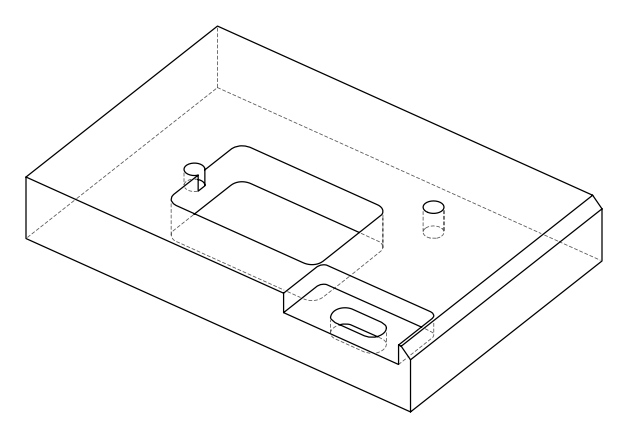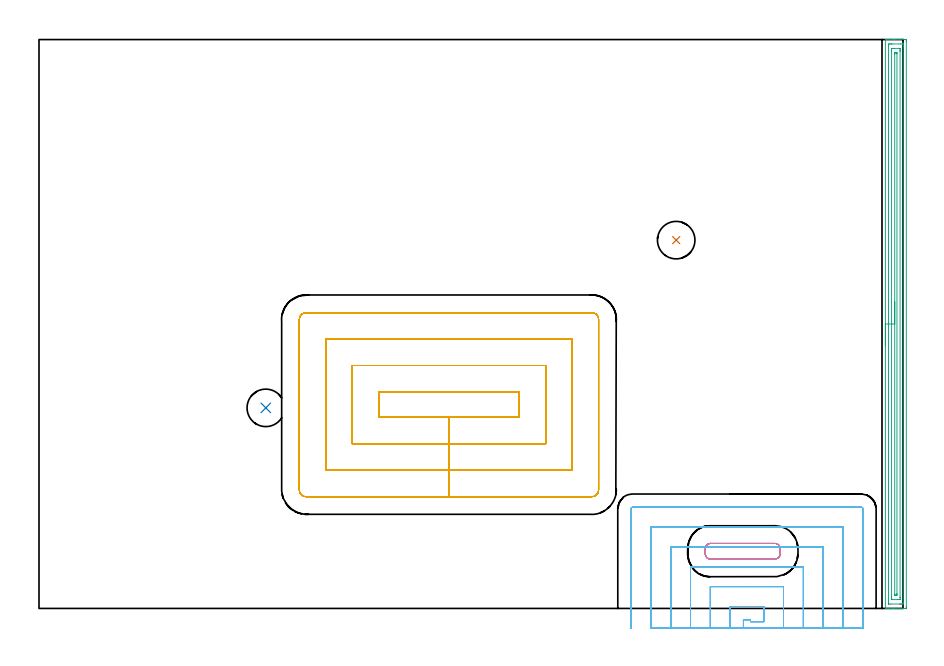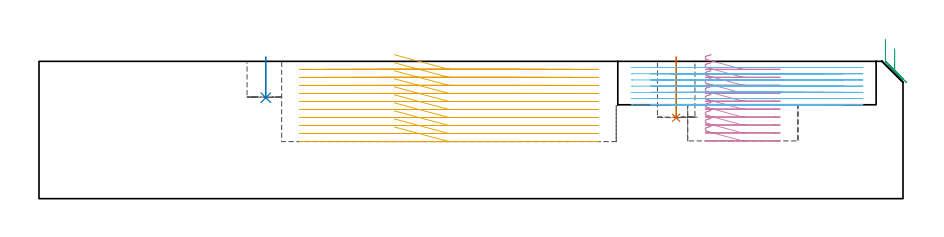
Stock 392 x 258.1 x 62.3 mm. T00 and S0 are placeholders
(PLAN: 6 operations, 3 tool changes, 56.2 min)
(1 INDEXABLE_INSERT_DRILL_BLIND_HOLE_FROM_SOLID | STEP1POCKET | NXT0302_005 | 0.11 min | 5755 mm3)
(2 INDEXABLE_INSERT_DRILL_BLIND_HOLE_FROM_SOLID_1 | STEP1POCKET_1 | NXT0302_005 | 0.08 min | 3693 mm3)
(3 AREA_MILL | FG_CHAMFER_SURFACE | UGT0205_001 | 8.45 min | 11646 mm3)
(4 MILL_RECTANGULAR_POCKET | POCKET_RECTANGULAR_STRAIGHT | NXT0201_012 | Follow Part, ap 4, ae 75% | 2.62 min | 38358 mm3)
(5 MILL_RECTANGULAR_POCKET_1 | POCKET_RECTANGULAR_STRAIGHT_1 | NXT0201_012 | Follow Part, ap 4, ae 75% | 25.27 min | 545852 mm3)
(6 MILL_SLOT | SLOT_PARTIAL_RECTANGULAR | NXT0201_011 | Follow Part, ap 3, ae 75% | 19.7 min | 98552 mm3)
(TOOL NXT0302_005 | Index. Insert Drill 17mm [880-D1700L20-05] | D17 PA176 FL85 Z2)
(TOOL UGT0205_001 | Chamfer Mill 20 x 3 x 45 deg. | D20 FL50 Z2)
(TOOL NXT0201_012 | ENDMILL 16mm [2P460-1600-NA 1630] | D16 FL38 Z6)
(TOOL NXT0201_011 | ENDMILL 12mm [2P460-1200-NA 1630] | D12 FL38 Z6)
(OP 1 INDEXABLE_INSERT_DRILL_BLIND_HOLE_FROM_SOLID)
G17 G21 G94 G90
T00 M6
G54
G17 G0 G90 X289.1 Y167.1 S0 M3
G43 Z72.3 H1
G94 G81 G98 Z36.7 F250. R64.3
G80
M5
M2
(OP 2 INDEXABLE_INSERT_DRILL_BLIND_HOLE_FROM_SOLID_1)
G17 G21 G94 G90
T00 M6
G54
G17 G0 G90 X102.9 Y91. S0 M3
G43 Z72.3 H1
G94 G81 G98 Z45.8 F250. R64.3
G80
M5
M2
(OP 3 AREA_MILL)
G17 G21 G94 G90
T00 M6
G54
G17 G0 G90 X384. Y119.05 S1061 M3
G43 Z72.3 H0
G94 G1 Y119.088 Z71.428 F250.
Y119.202 Z70.564
Y119.391 Z69.712
Y119.653 Z68.88
Y119.987 Z68.074
Y120.39 Z67.3
Y120.858 Z66.564
Y121.39 Z65.872
Y121.979 Z65.229
Y122.622 Z64.64
Y123.314 Z64.108
Y124.05 Z63.64
Y124.824 Z63.237
Y125.63 Z62.903
Y126.462 Z62.641
Y127.313 Z62.452
Y128.178 Z62.338
Y129.05 Z62.3
Y257.947
X384.002 Y258.09 Z62.288
X384.126 Y258.098 Z62.167
X384.255 Y258.1 Z62.044
X384.645 Z61.654
X385.247 Z61.048
X387.3 Z58.998
X387.874 Z58.42
X388.463 Z57.833
X392.841 Z53.456
X393.129 Y258.096 Z53.168
X393.492 Y258.09 Z52.805
X393.497 Y257.875 Z52.801
X393.5 Y257.501 Z52.8
Y257.122
X393.499 Y0.599 Z52.801
X393.497 Y0.225
X393.492 Y0.01 Z52.805
X393.129 Y0. Z53.168
X387.874 Z58.42
X387.3 Z58.998
X386.999 Z59.298
X385.247 Z61.048
X384.645 Z61.654
X384.255 Z62.044
X384.127 Z62.165
X384.117 Y0.001 Z62.175
X384.002 Y0.01 Z62.288
X384. Y0.153 Z62.3
Y129.05
X385.414 Z60.886
X385.415 Y255.546 Z60.885
X385.416 Y255.717 Z60.884
X385.421 Y256.068 Z60.879
X385.755 Y256.091 Z60.545
X386.123 Y256.097 Z60.177
X386.622 Y256.1 Z59.678
X386.999 Z59.301
X391.001 Z55.299
X391.877 Z54.423
X392.028 Y256.098 Z54.272
X392.055 Y256.095 Z54.245
X392.078 Y256.091 Z54.222
X392.08 Y256.058 Z54.22
X392.085 Y255.888 Z54.215
X392.086 Y255.717 Z54.214
Y254.995
X392.085 Y2.554 Z54.215
X392.084 Y2.383 Z54.216
X392.079 Y2.032 Z54.221
X391.745 Y2.009 Z54.555
X391.377 Y2.003 Z54.923
X390.878 Y2. Z55.422
X390.501 Z55.799
X386.499 Z59.801
X385.623 Z60.677
X385.472 Y2.002 Z60.828
X385.445 Y2.005 Z60.855
X385.422 Y2.009 Z60.878
X385.42 Y2.042 Z60.88
X385.416 Y2.212 Z60.884
X385.415 Y2.383 Z60.885
X385.414 Y3.105 Z60.886
Y129.05
X386.828 Z59.472
X386.829 Y253.04 Z59.471
Y253.213
X386.836 Y253.933 Z59.464
X386.841 Y254.093 Z59.459
X387.874 Y254.1 Z58.426
X390.338 Y254.099 Z55.962
X390.501 Y254.095 Z55.799
X390.659 Y254.09 Z55.641
X390.665 Y253.933 Z55.635
X390.669 Y253.762 Z55.631
X390.671 Y253.04 Z55.629
X390.672 Y252.867 Z55.628
X390.671 Y5.059 Z55.629
Y4.887
X390.665 Y4.167 Z55.635
X390.659 Y4.007 Z55.641
X389.626 Y4. Z56.674
X387.162 Y4.001 Z59.138
X386.999 Y4.005 Z59.301
X386.841 Y4.01 Z59.459
X386.835 Y4.167 Z59.465
X386.832 Y4.338 Z59.468
X386.829 Y5.059 Z59.471
X386.828 Y5.233 Z59.472
Y129.05
X388.243 Z58.057
Y251.256
X388.244 Y251.772 Z58.056
X388.247 Y251.945 Z58.053
X388.25 Y252.074 Z58.05
X388.337 Y252.09 Z57.964
X388.75 Y252.099 Z57.55
X388.798 Z57.502
X389.16 Y252.092 Z57.14
X389.245 Y252.09 Z57.055
X389.25 Y252.036 Z57.05
X389.253 Y251.974 Z57.047
X389.257 Y251.632 Z57.043
Y6.844
X389.256 Y6.328 Z57.044
X389.253 Y6.155 Z57.047
X389.251 Y6.025 Z57.049
X389.164 Y6.01 Z57.136
X388.75 Y6.001 Z57.55
X388.702 Z57.598
X388.34 Y6.008 Z57.96
X388.255 Y6.01 Z58.045
X388.25 Y6.064 Z58.05
X388.247 Y6.126 Z58.053
X388.243 Y6.467 Z58.057
Y129.05
Y129.922 Z58.095
Y130.786 Z58.209
Y131.638 Z58.398
Y132.47 Z58.66
Y133.276 Z58.994
Y134.05 Z59.397
Y134.786 Z59.866
Y135.478 Z60.397
Y136.121 Z60.986
Y136.71 Z61.629
Y137.241 Z62.322
Y137.71 Z63.057
Y138.113 Z63.831
Y138.447 Z64.637
Y138.709 Z65.469
Y138.898 Z66.321
Y139.012 Z67.186
Y139.05 Z68.057
G0 Z72.3
M5
M2
(OP 4 MILL_RECTANGULAR_POCKET)
G17 G21 G94 G90
T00 M6
G54
G17 G0 G90 X304.923 Y29.5 S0 M3
G43 Z72.3 H1
Z65.3
G94 G1 X304.545 Z65.199 F250.
X304.117 Y29.433 Z65.083
X303.708 Y29.291 Z64.967
X303.332 Y29.078 Z64.851
X302.999 Y28.801 Z64.735
X302.722 Y28.468 Z64.619
X302.509 Y28.092 Z64.503
X302.367 Y27.683 Z64.387
X302.3 Y27.255 Z64.271
Y24.645 Z63.571
X302.367 Y24.217 Z63.455
X302.509 Y23.808 Z63.339
X302.722 Y23.432 Z63.223
X302.999 Y23.099 Z63.107
X303.332 Y22.822 Z62.991
X303.708 Y22.609 Z62.875
X304.117 Y22.467 Z62.759
X304.545 Y22.4 Z62.644
X304.7 Z62.602
X319.3 Z58.69
X333.9 F500.
G3 X336.3 Y24.8 R2.4
G1 Y27.1
G3 X333.9 Y29.5 R2.4
G1 X304.7
G3 X302.3 Y27.1 R2.4
G1 Y24.8
G3 X304.7 Y22.4 R2.4
G1 X319.3
X320.3
G0 X304.923 Y29.5 Z61.69
G1 X304.545 Z61.589 F250.
X304.117 Y29.433 Z61.473
X303.708 Y29.291 Z61.357
X303.332 Y29.078 Z61.241
X302.999 Y28.801 Z61.125
X302.722 Y28.468 Z61.009
X302.509 Y28.092 Z60.893
X302.367 Y27.683 Z60.777
X302.3 Y27.255 Z60.661
Y24.645 Z59.961
X302.367 Y24.217 Z59.845
X302.509 Y23.808 Z59.729
X302.722 Y23.432 Z59.613
X302.999 Y23.099 Z59.497
X303.332 Y22.822 Z59.381
X303.708 Y22.609 Z59.265
X304.117 Y22.467 Z59.149
X304.545 Y22.4 Z59.034
X304.7 Z58.992
X319.3 Z55.08
X333.9 F500.
G3 X336.3 Y24.8 R2.4
G1 Y27.1
G3 X333.9 Y29.5 R2.4
G1 X304.7
G3 X302.3 Y27.1 R2.4
G1 Y24.8
G3 X304.7 Y22.4 R2.4
G1 X319.3
X320.3
G0 X304.923 Y29.5 Z58.08
G1 X304.545 Z57.979 F250.
X304.117 Y29.433 Z57.863
X303.708 Y29.291 Z57.747
X303.332 Y29.078 Z57.631
X302.999 Y28.801 Z57.515
X302.722 Y28.468 Z57.399
X302.509 Y28.092 Z57.283
X302.367 Y27.683 Z57.167
X302.3 Y27.255 Z57.051
Y24.645 Z56.351
X302.367 Y24.217 Z56.235
X302.509 Y23.808 Z56.119
X302.722 Y23.432 Z56.003
X302.999 Y23.099 Z55.887
X303.332 Y22.822 Z55.771
X303.708 Y22.609 Z55.655
X304.117 Y22.467 Z55.54
X304.545 Y22.4 Z55.424
X304.7 Z55.382
X319.3 Z51.47
X333.9 F500.
G3 X336.3 Y24.8 R2.4
G1 Y27.1
G3 X333.9 Y29.5 R2.4
G1 X304.7
G3 X302.3 Y27.1 R2.4
G1 Y24.8
G3 X304.7 Y22.4 R2.4
G1 X319.3
X320.3
G0 X304.923 Y29.5 Z54.47
G1 X304.545 Z54.369 F250.
X304.117 Y29.433 Z54.253
X303.708 Y29.291 Z54.137
X303.332 Y29.078 Z54.021
X302.999 Y28.801 Z53.905
X302.722 Y28.468 Z53.789
X302.509 Y28.092 Z53.673
X302.367 Y27.683 Z53.557
X302.3 Y27.255 Z53.441
Y24.645 Z52.741
X302.367 Y24.217 Z52.625
X302.509 Y23.808 Z52.509
X302.722 Y23.432 Z52.393
X302.999 Y23.099 Z52.277
X303.332 Y22.822 Z52.161
X303.708 Y22.609 Z52.045
X304.117 Y22.467 Z51.93
X304.545 Y22.4 Z51.814
X304.7 Z51.772
X319.3 Z47.86
X333.9 F500.
G3 X336.3 Y24.8 R2.4
G1 Y27.1
G3 X333.9 Y29.5 R2.4
G1 X304.7
G3 X302.3 Y27.1 R2.4
G1 Y24.8
G3 X304.7 Y22.4 R2.4
G1 X319.3
X320.3
G0 X304.923 Y29.5 Z50.86
G1 X304.545 Z50.759 F250.
X304.117 Y29.433 Z50.643
X303.708 Y29.291 Z50.527
X303.332 Y29.078 Z50.411
X302.999 Y28.801 Z50.295
X302.722 Y28.468 Z50.179
X302.509 Y28.092 Z50.063
X302.367 Y27.683 Z49.947
X302.3 Y27.255 Z49.831
Y24.645 Z49.131
X302.367 Y24.217 Z49.015
X302.509 Y23.808 Z48.899
X302.722 Y23.432 Z48.783
X302.999 Y23.099 Z48.667
X303.332 Y22.822 Z48.551
X303.708 Y22.609 Z48.436
X304.117 Y22.467 Z48.32
X304.545 Y22.4 Z48.204
X304.7 Z48.162
X319.3 Z44.25
X333.9 F500.
G3 X336.3 Y24.8 R2.4
G1 Y27.1
G3 X333.9 Y29.5 R2.4
G1 X304.7
G3 X302.3 Y27.1 R2.4
G1 Y24.8
G3 X304.7 Y22.4 R2.4
G1 X319.3
X320.3
G0 X304.923 Y29.5 Z47.25
G1 X304.545 Z47.149 F250.
X304.117 Y29.433 Z47.033
X303.708 Y29.291 Z46.917
X303.332 Y29.078 Z46.801
X302.999 Y28.801 Z46.685
X302.722 Y28.468 Z46.569
X302.509 Y28.092 Z46.453
X302.367 Y27.683 Z46.337
X302.3 Y27.255 Z46.221
Y24.645 Z45.521
X302.367 Y24.217 Z45.405
X302.509 Y23.808 Z45.289
X302.722 Y23.432 Z45.173
X302.999 Y23.099 Z45.057
X303.332 Y22.822 Z44.942
X303.708 Y22.609 Z44.826
X304.117 Y22.467 Z44.71
X304.545 Y22.4 Z44.594
X304.7 Z44.552
X319.3 Z40.64
X333.9 F500.
G3 X336.3 Y24.8 R2.4
G1 Y27.1
G3 X333.9 Y29.5 R2.4
G1 X304.7
G3 X302.3 Y27.1 R2.4
G1 Y24.8
G3 X304.7 Y22.4 R2.4
G1 X319.3
X320.3
G0 X304.923 Y29.5 Z43.64
G1 X304.545 Z43.539 F250.
X304.117 Y29.433 Z43.423
X303.708 Y29.291 Z43.307
X303.332 Y29.078 Z43.191
X302.999 Y28.801 Z43.075
X302.722 Y28.468 Z42.959
X302.509 Y28.092 Z42.843
X302.367 Y27.683 Z42.727
X302.3 Y27.255 Z42.611
Y24.645 Z41.911
X302.367 Y24.217 Z41.795
X302.509 Y23.808 Z41.679
X302.722 Y23.432 Z41.563
X302.999 Y23.099 Z41.447
X303.332 Y22.822 Z41.332
X303.708 Y22.609 Z41.216
X304.117 Y22.467 Z41.1
X304.545 Y22.4 Z40.984
X304.7 Z40.942
X319.3 Z37.03
X333.9 F500.
G3 X336.3 Y24.8 R2.4
G1 Y27.1
G3 X333.9 Y29.5 R2.4
G1 X304.7
G3 X302.3 Y27.1 R2.4
G1 Y24.8
G3 X304.7 Y22.4 R2.4
G1 X319.3
X320.3
G0 X304.923 Y29.5 Z40.03
G1 X304.545 Z39.929 F250.
X304.117 Y29.433 Z39.813
X303.708 Y29.291 Z39.697
X303.332 Y29.078 Z39.581
X302.999 Y28.801 Z39.465
X302.722 Y28.468 Z39.349
X302.509 Y28.092 Z39.233
X302.367 Y27.683 Z39.117
X302.3 Y27.255 Z39.001
Y24.645 Z38.301
X302.367 Y24.217 Z38.185
X302.509 Y23.808 Z38.069
X302.722 Y23.432 Z37.953
X302.999 Y23.099 Z37.838
X303.332 Y22.822 Z37.722
X303.708 Y22.609 Z37.606
X304.117 Y22.467 Z37.49
X304.545 Y22.4 Z37.374
X304.7 Z37.332
X319.3 Z33.42
X333.9 F500.
G3 X336.3 Y24.8 R2.4
G1 Y27.1
G3 X333.9 Y29.5 R2.4
G1 X304.7
G3 X302.3 Y27.1 R2.4
G1 Y24.8
G3 X304.7 Y22.4 R2.4
G1 X319.3
X320.3
G0 X304.923 Y29.5 Z36.42
G1 X304.545 Z36.319 F250.
X304.117 Y29.433 Z36.203
X303.708 Y29.291 Z36.087
X303.332 Y29.078 Z35.971
X302.999 Y28.801 Z35.855
X302.722 Y28.468 Z35.739
X302.509 Y28.092 Z35.623
X302.367 Y27.683 Z35.507
X302.3 Y27.255 Z35.391
Y24.645 Z34.691
X302.367 Y24.217 Z34.575
X302.509 Y23.808 Z34.459
X302.722 Y23.432 Z34.344
X302.999 Y23.099 Z34.228
X303.332 Y22.822 Z34.112
X303.708 Y22.609 Z33.996
X304.117 Y22.467 Z33.88
X304.545 Y22.4 Z33.764
X304.7 Z33.722
X319.3 Z29.81
X333.9 F500.
G3 X336.3 Y24.8 R2.4
G1 Y27.1
G3 X333.9 Y29.5 R2.4
G1 X304.7
G3 X302.3 Y27.1 R2.4
G1 Y24.8
G3 X304.7 Y22.4 R2.4
G1 X319.3
X320.3
G0 X304.923 Y29.5 Z32.81
G1 X304.545 Z32.709 F250.
X304.117 Y29.433 Z32.593
X303.708 Y29.291 Z32.477
X303.332 Y29.078 Z32.361
X302.999 Y28.801 Z32.245
X302.722 Y28.468 Z32.129
X302.509 Y28.092 Z32.013
X302.367 Y27.683 Z31.897
X302.3 Y27.255 Z31.781
Y24.645 Z31.081
X302.367 Y24.217 Z30.965
X302.509 Y23.808 Z30.849
X302.722 Y23.432 Z30.734
X302.999 Y23.099 Z30.618
X303.332 Y22.822 Z30.502
X303.708 Y22.609 Z30.386
X304.117 Y22.467 Z30.27
X304.545 Y22.4 Z30.154
X304.7 Z30.112
X319.3 Z26.2
X333.9 F500.
G3 X336.3 Y24.8 R2.4
G1 Y27.1
G3 X333.9 Y29.5 R2.4
G1 X304.7
G3 X302.3 Y27.1 R2.4
G1 Y24.8
G3 X304.7 Y22.4 R2.4
G1 X319.3
X320.3
G0 Z72.3
M5
M2
(OP 5 MILL_RECTANGULAR_POCKET_1)
G17 G21 G94 G90
T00 M6
G54
G17 G0 G90 X161.219 Y86.7 S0 M3
G43 Z72.3 H1
Z65.3
G94 G1 X186. Z58.66 F250.
X217.9 F500.
Y98.2
X154.1
Y86.7
X186.
Y74.7
X229.9
Y110.2
X142.1
Y74.7
X186.
Y62.7
X241.9
Y122.2
X130.1
Y62.7
X186.
Y50.7
X250.8
G3 X253.9 Y53.8 R3.1
G1 Y131.1
G3 X250.8 Y134.2 R3.1
G1 X121.2
G3 X118.1 Y131.1 R3.1
G1 Y53.8
G3 X121.2 Y50.7 R3.1
G1 X186.
X187.
G0 X161.219 Y86.7 Z61.66
G1 X186. Z55.02 F250.
X217.9 F500.
Y98.2
X154.1
Y86.7
X186.
Y74.7
X229.9
Y110.2
X142.1
Y74.7
X186.
Y62.7
X241.9
Y122.2
X130.1
Y62.7
X186.
Y50.7
X250.8
G3 X253.9 Y53.8 R3.1
G1 Y131.1
G3 X250.8 Y134.2 R3.1
G1 X121.2
G3 X118.1 Y131.1 R3.1
G1 Y53.8
G3 X121.2 Y50.7 R3.1
G1 X186.
X187.
G0 X161.219 Y86.7 Z58.02
G1 X186. Z51.38 F250.
X217.9 F500.
Y98.2
X154.1
Y86.7
X186.
Y74.7
X229.9
Y110.2
X142.1
Y74.7
X186.
Y62.7
X241.9
Y122.2
X130.1
Y62.7
X186.
Y50.7
X250.8
G3 X253.9 Y53.8 R3.1
G1 Y131.1
G3 X250.8 Y134.2 R3.1
G1 X121.2
G3 X118.1 Y131.1 R3.1
G1 Y53.8
G3 X121.2 Y50.7 R3.1
G1 X186.
X187.
G0 X161.219 Y86.7 Z54.38
G1 X186. Z47.74 F250.
X217.9 F500.
Y98.2
X154.1
Y86.7
X186.
Y74.7
X229.9
Y110.2
X142.1
Y74.7
X186.
Y62.7
X241.9
Y122.2
X130.1
Y62.7
X186.
Y50.7
X250.8
G3 X253.9 Y53.8 R3.1
G1 Y131.1
G3 X250.8 Y134.2 R3.1
G1 X121.2
G3 X118.1 Y131.1 R3.1
G1 Y53.8
G3 X121.2 Y50.7 R3.1
G1 X186.
X187.
G0 X161.219 Y86.7 Z50.74
G1 X186. Z44.1 F250.
X217.9 F500.
Y98.2
X154.1
Y86.7
X186.
Y74.7
X229.9
Y110.2
X142.1
Y74.7
X186.
Y62.7
X241.9
Y122.2
X130.1
Y62.7
X186.
Y50.7
X250.8
G3 X253.9 Y53.8 R3.1
G1 Y131.1
G3 X250.8 Y134.2 R3.1
G1 X121.2
G3 X118.1 Y131.1 R3.1
G1 Y53.8
G3 X121.2 Y50.7 R3.1
G1 X186.
X187.
G0 X161.219 Y86.7 Z47.1
G1 X186. Z40.46 F250.
X217.9 F500.
Y98.2
X154.1
Y86.7
X186.
Y74.7
X229.9
Y110.2
X142.1
Y74.7
X186.
Y62.7
X241.9
Y122.2
X130.1
Y62.7
X186.
Y50.7
X250.8
G3 X253.9 Y53.8 R3.1
G1 Y131.1
G3 X250.8 Y134.2 R3.1
G1 X121.2
G3 X118.1 Y131.1 R3.1
G1 Y53.8
G3 X121.2 Y50.7 R3.1
G1 X186.
X187.
G0 X161.219 Y86.7 Z43.46
G1 X186. Z36.82 F250.
X217.9 F500.
Y98.2
X154.1
Y86.7
X186.
Y74.7
X229.9
Y110.2
X142.1
Y74.7
X186.
Y62.7
X241.9
Y122.2
X130.1
Y62.7
X186.
Y50.7
X250.8
G3 X253.9 Y53.8 R3.1
G1 Y131.1
G3 X250.8 Y134.2 R3.1
G1 X121.2
G3 X118.1 Y131.1 R3.1
G1 Y53.8
G3 X121.2 Y50.7 R3.1
G1 X186.
X187.
G0 X161.219 Y86.7 Z39.82
G1 X186. Z33.18 F250.
X217.9 F500.
Y98.2
X154.1
Y86.7
X186.
Y74.7
X229.9
Y110.2
X142.1
Y74.7
X186.
Y62.7
X241.9
Y122.2
X130.1
Y62.7
X186.
Y50.7
X250.8
G3 X253.9 Y53.8 R3.1
G1 Y131.1
G3 X250.8 Y134.2 R3.1
G1 X121.2
G3 X118.1 Y131.1 R3.1
G1 Y53.8
G3 X121.2 Y50.7 R3.1
G1 X186.
X187.
G0 X161.219 Y86.7 Z36.18
G1 X186. Z29.54 F250.
X217.9 F500.
Y98.2
X154.1
Y86.7
X186.
Y74.7
X229.9
Y110.2
X142.1
Y74.7
X186.
Y62.7
X241.9
Y122.2
X130.1
Y62.7
X186.
Y50.7
X250.8
G3 X253.9 Y53.8 R3.1
G1 Y131.1
G3 X250.8 Y134.2 R3.1
G1 X121.2
G3 X118.1 Y131.1 R3.1
G1 Y53.8
G3 X121.2 Y50.7 R3.1
G1 X186.
X187.
G0 X161.219 Y86.7 Z32.54
G1 X186. Z25.9 F250.
X217.9 F500.
Y98.2
X154.1
Y86.7
X186.
Y74.7
X229.9
Y110.2
X142.1
Y74.7
X186.
Y62.7
X241.9
Y122.2
X130.1
Y62.7
X186.
Y50.7
X250.8
G3 X253.9 Y53.8 R3.1
G1 Y131.1
G3 X250.8 Y134.2 R3.1
G1 X121.2
G3 X118.1 Y131.1 R3.1
G1 Y53.8
G3 X121.2 Y50.7 R3.1
G1 X186.
X187.
G0 Z72.3
M5
M2
(OP 6 MILL_SLOT)
G17 G21 G94 G90
T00 M6
G54
G17 G0 G90 X319.6 Y-9. S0 M3
G43 Z72.3 H1
Z59.486
G94 G1 Y-6. F250.
Y-5.1 F500.
X322.8
Y-6.
X328.8
Y0.9
X313.6
Y-6.
Y-9. F250.
X337.8
Y-6.
Y9.9 F500.
X304.6
Y-6.
Y-9. F250.
X346.8
Y-6.
Y18.9 F500.
X295.6
Y-6.
Y-9. F250.
X355.8
Y-6.
Y27.9 F500.
X338.215
X335.215 F250.
X303.378 F500.
X300.378 F250.
X286.6 F500.
Y-6.
Y-9. F250.
X364.8
Y-6.
Y36.9 F500.
X277.6
Y-6.
Y-9. F250.
X373.8
Y-6.
Y45.2 F500.
G3 X373.1 Y45.9 R0.7
G1 X269.3
G3 X268.6 Y45.2 R0.7
G1 Y-6.
Y-9. F250.
G0 X319.6 Z56.671
G1 Y-6.
Y-5.1 F500.
X322.8
Y-6.
X328.8
Y0.9
X313.6
Y-6.
Y-9. F250.
X337.8
Y-6.
Y9.9 F500.
X304.6
Y-6.
Y-9. F250.
X346.8
Y-6.
Y18.9 F500.
X295.6
Y-6.
Y-9. F250.
X355.8
Y-6.
Y27.9 F500.
X338.215
X335.215 F250.
X303.378 F500.
X300.378 F250.
X286.6 F500.
Y-6.
Y-9. F250.
X364.8
Y-6.
Y36.9 F500.
X277.6
Y-6.
Y-9. F250.
X373.8
Y-6.
Y45.2 F500.
G3 X373.1 Y45.9 R0.7
G1 X269.3
G3 X268.6 Y45.2 R0.7
G1 Y-6.
Y-9. F250.
G0 X319.6 Z53.857
G1 Y-6.
Y-5.1 F500.
X322.8
Y-6.
X328.8
Y0.9
X313.6
Y-6.
Y-9. F250.
X337.8
Y-6.
Y9.9 F500.
X304.6
Y-6.
Y-9. F250.
X346.8
Y-6.
Y18.9 F500.
X295.6
Y-6.
Y-9. F250.
X355.8
Y-6.
Y27.9 F500.
X338.215
X335.215 F250.
X303.378 F500.
X300.378 F250.
X286.6 F500.
Y-6.
Y-9. F250.
X364.8
Y-6.
Y36.9 F500.
X277.6
Y-6.
Y-9. F250.
X373.8
Y-6.
Y45.2 F500.
G3 X373.1 Y45.9 R0.7
G1 X269.3
G3 X268.6 Y45.2 R0.7
G1 Y-6.
Y-9. F250.
G0 X319.6 Z51.043
G1 Y-6.
Y-5.1 F500.
X322.8
Y-6.
X328.8
Y0.9
X313.6
Y-6.
Y-9. F250.
X337.8
Y-6.
Y9.9 F500.
X304.6
Y-6.
Y-9. F250.
X346.8
Y-6.
Y18.9 F500.
X295.6
Y-6.
Y-9. F250.
X355.8
Y-6.
Y27.9 F500.
X338.215
X335.215 F250.
X303.378 F500.
X300.378 F250.
X286.6 F500.
Y-6.
Y-9. F250.
X364.8
Y-6.
Y36.9 F500.
X277.6
Y-6.
Y-9. F250.
X373.8
Y-6.
Y45.2 F500.
G3 X373.1 Y45.9 R0.7
G1 X269.3
G3 X268.6 Y45.2 R0.7
G1 Y-6.
Y-9. F250.
G0 X319.6 Z48.229
G1 Y-6.
Y-5.1 F500.
X322.8
Y-6.
X328.8
Y0.9
X313.6
Y-6.
Y-9. F250.
X337.8
Y-6.
Y9.9 F500.
X304.6
Y-6.
Y-9. F250.
X346.8
Y-6.
Y18.9 F500.
X295.6
Y-6.
Y-9. F250.
X355.8
Y-6.
Y27.9 F500.
X338.215
X335.215 F250.
X303.378 F500.
X300.378 F250.
X286.6 F500.
Y-6.
Y-9. F250.
X364.8
Y-6.
Y36.9 F500.
X277.6
Y-6.
Y-9. F250.
X373.8
Y-6.
Y45.2 F500.
G3 X373.1 Y45.9 R0.7
G1 X269.3
G3 X268.6 Y45.2 R0.7
G1 Y-6.
Y-9. F250.
G0 X319.6 Z45.414
G1 Y-6.
Y-5.1 F500.
X322.8
Y-6.
X328.8
Y0.9
X313.6
Y-6.
Y-9. F250.
X337.8
Y-6.
Y9.9 F500.
X304.6
Y-6.
Y-9. F250.
X346.8
Y-6.
Y18.9 F500.
X295.6
Y-6.
Y-9. F250.
X355.8
Y-6.
Y27.9 F500.
X338.215
X335.215 F250.
X303.378 F500.
X300.378 F250.
X286.6 F500.
Y-6.
Y-9. F250.
X364.8
Y-6.
Y36.9 F500.
X277.6
Y-6.
Y-9. F250.
X373.8
Y-6.
Y45.2 F500.
G3 X373.1 Y45.9 R0.7
G1 X269.3
G3 X268.6 Y45.2 R0.7
G1 Y-6.
Y-9. F250.
G0 X319.6 Z42.6
G1 Y-6.
Y-5.1 F500.
X322.8
Y-6.
X328.8
Y0.9
X313.6
Y-6.
Y-9. F250.
X337.8
Y-6.
Y9.9 F500.
X304.6
Y-6.
Y-9. F250.
X346.8
Y-6.
Y18.9 F500.
X295.6
Y-6.
Y-9. F250.
X355.8
Y-6.
Y27.9 F500.
X338.215
X335.215 F250.
X303.378 F500.
X300.378 F250.
X286.6 F500.
Y-6.
Y-9. F250.
X364.8
Y-6.
Y36.9 F500.
X277.6
Y-6.
Y-9. F250.
X373.8
Y-6.
Y45.2 F500.
G3 X373.1 Y45.9 R0.7
G1 X269.3
G3 X268.6 Y45.2 R0.7
G1 Y-6.
Y-9. F250.
G0 Z72.3
M5
M2
